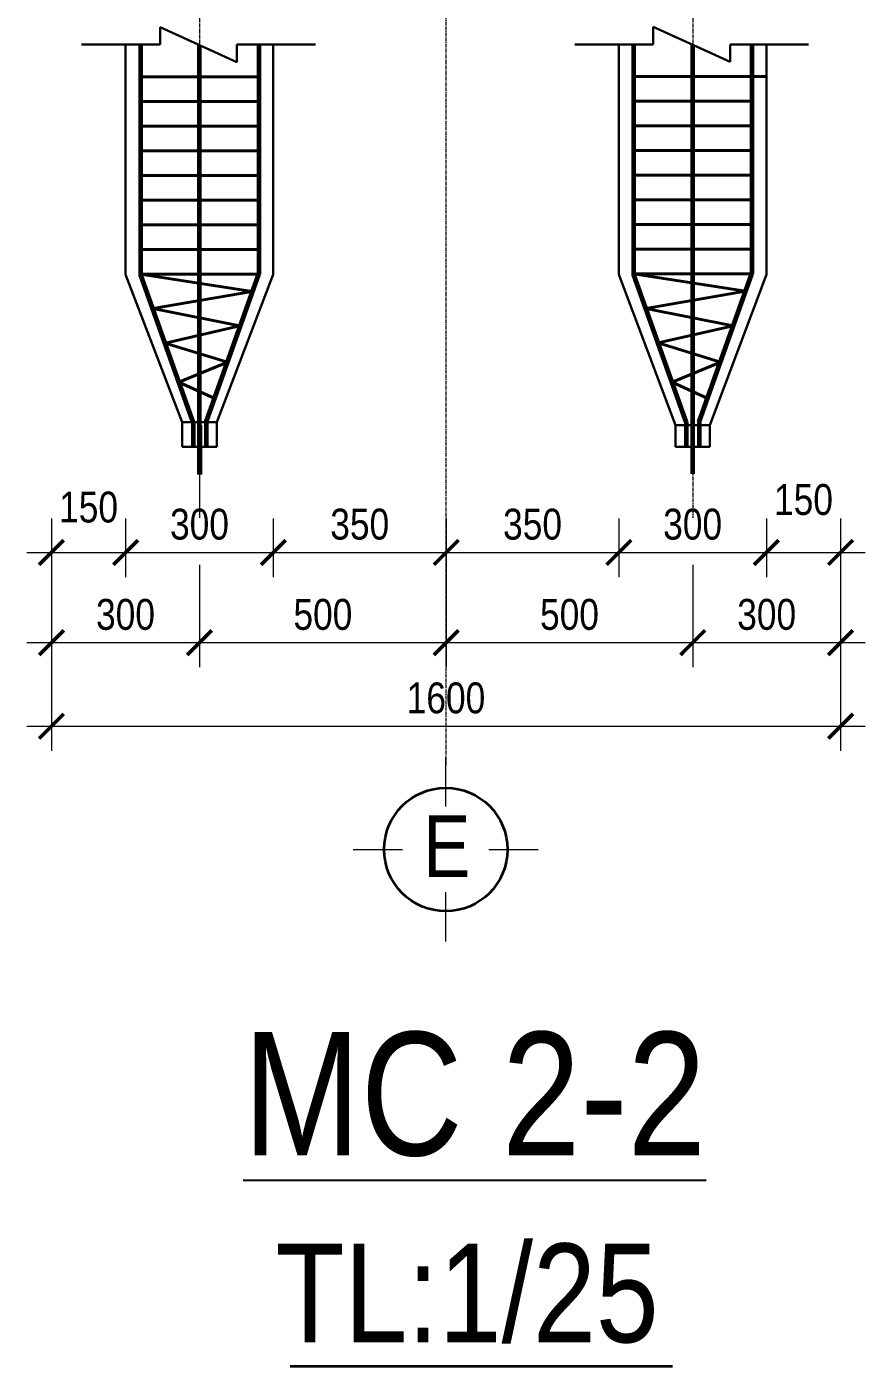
# Model space of a CAD drawing. Header units: inches. Extents: x -995865 to -814036, y 3430062 to 3602072.
# Drawn here: x -885395 to -883695, y 3456154 to 3458869 of the extents above; entities that cross this region are included whole.
import ezdxf
from ezdxf.enums import TextEntityAlignment as Align

# ---------------------------------------------------------------- set-up
doc = ezdxf.new("R2010")
doc.units = ezdxf.units.IN
doc.header["$LTSCALE"] = 2.8
doc.header["$MEASUREMENT"] = 0
doc.linetypes.add('CENTERX2', pattern=[4, 2.5, -0.5, 0.5, -0.5])
doc.linetypes.add('DASHEDX2', pattern=[1.5, 1, -0.5])
for name, color, linetype, lineweight in [('5.TRUC', 1, 'CENTERX2', 13), ('NET BAO', 4, 'Continuous', 30), ('TextThep', 7, 'Continuous', 0), ('THEP DAI', 5, 'Continuous', 40), ('THEP DOC', 2, 'Continuous', 60)]:
    doc.layers.add(name, color=color, linetype=linetype, lineweight=lineweight)
doc.layers.add('NETDUTDUT', color=3, linetype='DASHEDX2')
doc.layers.add('text', color=3, linetype='Continuous')
doc.styles.add('Helve-Condense', font='VHELVCN0.TTF')
doc.styles.add('Text.Helve-condense', font='VHELVCN0.TTF')
doc.dimstyles.new('TL25', dxfattribs={"dimscale": 25, "dimtxt": 2.5, "dimasz": 2, "dimexe": 2, "dimexo": 1, "dimgap": 1, "dimtad": 1, "dimdec": 0, "dimzin": 0, "dimdsep": 46, "dimtxsty": 'Helve-Condense', "dimblk": 'ARCHTICK', "dimcen": 2, "dimdle": 2, "dimclrd": 4, "dimclre": 4, "dimclrt": 4, "dimadec": 0, "dimazin": 0, "dimtfac": 0.004, "dimtdec": 0, "dimtmove": 2, "dimatfit": 3, "dimfxl": 1, "dimtolj": 1, "dimtzin": 0, "dimlwd": 9, "dimlwe": 13, "dimarcsym": 1})

# ---------------------------------------------------------------- blocks, each defined once
blk = doc.blocks.new('_ArchTick')
at = {"color": 0, "linetype": 'ByBlock', "const_width": 0.15}
blk.add_lwpolyline([(-0.5, -0.5), (0.5, 0.5)], dxfattribs=at)
blk = doc.blocks.new('*D1109')
at = {"layer": 'DEFPOINTS', "color": 0}
for p in [(-885345.5, 3457897.4), (-885195, 3457897.4), (-885195, 3457803.7)]:
    blk.add_point(p, dxfattribs=at)
at = {"layer": 'NETDUTDUT', "color": 4, "linetype": 'Continuous', "lineweight": 13}
for p, q in [((-885345.5, 3457872.4), (-885345.5, 3457753.7)), ((-885195, 3457872.4), (-885195, 3457753.7))]:
    blk.add_line(p, q, dxfattribs=at)
at = {"layer": 'NETDUTDUT', "color": 4, "linetype": 'Continuous', "lineweight": 9}
blk.add_line((-885395.5, 3457803.7), (-885145, 3457803.7), dxfattribs=at)
at = {"layer": 'NETDUTDUT', "color": 4, "lineweight": 9, "xscale": 50, "yscale": 50, "zscale": 50, "rotation": 180}
blk.add_blockref('_ArchTick', (-885345.5, 3457803.7), dxfattribs=at)
at = {"layer": 'NETDUTDUT', "color": 4, "lineweight": 9, "xscale": 50, "yscale": 50, "zscale": 50}
blk.add_blockref('_ArchTick', (-885195, 3457803.7), dxfattribs=at)
at = {"layer": 'NETDUTDUT', "color": 4, "insert": (-885270.2, 3457895.4), "char_height": 62.5, "attachment_point": 5, "style": 'Helve-Condense'}
blk.add_mtext('\\A1;150', dxfattribs=at)
blk = doc.blocks.new('*D1112')
at = {"layer": 'DEFPOINTS', "color": 0}
for p in [(-884895.7, 3457897.4), (-884545, 3457897.4), (-884545, 3457803.7)]:
    blk.add_point(p, dxfattribs=at)
at = {"layer": 'NETDUTDUT', "color": 4, "linetype": 'Continuous', "lineweight": 13}
for p, q in [((-884895.7, 3457872.4), (-884895.7, 3457753.7)), ((-884545, 3457872.4), (-884545, 3457753.7))]:
    blk.add_line(p, q, dxfattribs=at)
at = {"layer": 'NETDUTDUT', "color": 4, "linetype": 'Continuous', "lineweight": 9}
blk.add_line((-884945.7, 3457803.7), (-884495, 3457803.7), dxfattribs=at)
at = {"layer": 'NETDUTDUT', "color": 4, "lineweight": 9, "xscale": 50, "yscale": 50, "zscale": 50, "rotation": 180}
blk.add_blockref('_ArchTick', (-884895.7, 3457803.7), dxfattribs=at)
at = {"layer": 'NETDUTDUT', "color": 4, "lineweight": 9, "xscale": 50, "yscale": 50, "zscale": 50}
blk.add_blockref('_ArchTick', (-884545, 3457803.7), dxfattribs=at)
at = {"layer": 'NETDUTDUT', "color": 4, "insert": (-884720.4, 3457860.7), "char_height": 62.5, "attachment_point": 5, "style": 'Helve-Condense'}
blk.add_mtext('\\A1;350', dxfattribs=at)
blk = doc.blocks.new('*D1113')
at = {"layer": 'DEFPOINTS', "color": 0}
for p in [(-884545, 3457897.4), (-884195, 3457897.4), (-884195, 3457803.7)]:
    blk.add_point(p, dxfattribs=at)
at = {"layer": 'NETDUTDUT', "color": 4, "linetype": 'Continuous', "lineweight": 13}
for p, q in [((-884545, 3457872.4), (-884545, 3457753.7)), ((-884195, 3457872.4), (-884195, 3457753.7))]:
    blk.add_line(p, q, dxfattribs=at)
at = {"layer": 'NETDUTDUT', "color": 4, "linetype": 'Continuous', "lineweight": 9}
blk.add_line((-884595, 3457803.7), (-884145, 3457803.7), dxfattribs=at)
at = {"layer": 'NETDUTDUT', "color": 4, "lineweight": 9, "xscale": 50, "yscale": 50, "zscale": 50, "rotation": 180}
blk.add_blockref('_ArchTick', (-884545, 3457803.7), dxfattribs=at)
at = {"layer": 'NETDUTDUT', "color": 4, "lineweight": 9, "xscale": 50, "yscale": 50, "zscale": 50}
blk.add_blockref('_ArchTick', (-884195, 3457803.7), dxfattribs=at)
at = {"layer": 'NETDUTDUT', "color": 4, "insert": (-884370, 3457860.7), "char_height": 62.5, "attachment_point": 5, "style": 'Helve-Condense'}
blk.add_mtext('\\A1;350', dxfattribs=at)
blk = doc.blocks.new('*D1116')
at = {"layer": 'DEFPOINTS', "color": 0}
for p in [(-883895.8, 3457897.4), (-883745.5, 3457897.4), (-883745.5, 3457803.7)]:
    blk.add_point(p, dxfattribs=at)
at = {"layer": 'NETDUTDUT', "color": 4, "linetype": 'Continuous', "lineweight": 13}
for p, q in [((-883895.8, 3457872.4), (-883895.8, 3457753.7)), ((-883745.5, 3457872.4), (-883745.5, 3457753.7))]:
    blk.add_line(p, q, dxfattribs=at)
at = {"layer": 'NETDUTDUT', "color": 4, "linetype": 'Continuous', "lineweight": 9}
blk.add_line((-883945.8, 3457803.7), (-883695.5, 3457803.7), dxfattribs=at)
at = {"layer": 'NETDUTDUT', "color": 4, "lineweight": 9, "xscale": 50, "yscale": 50, "zscale": 50, "rotation": 180}
blk.add_blockref('_ArchTick', (-883895.8, 3457803.7), dxfattribs=at)
at = {"layer": 'NETDUTDUT', "color": 4, "lineweight": 9, "xscale": 50, "yscale": 50, "zscale": 50}
blk.add_blockref('_ArchTick', (-883745.5, 3457803.7), dxfattribs=at)
at = {"layer": 'NETDUTDUT', "color": 4, "insert": (-883820.6, 3457910.6), "char_height": 62.5, "attachment_point": 5, "style": 'Helve-Condense'}
blk.add_mtext('\\A1;150', dxfattribs=at)
blk = doc.blocks.new('*D1117')
at = {"layer": 'DEFPOINTS', "color": 0}
for p in [(-885195, 3457872.4), (-884895.7, 3457872.4), (-884895.7, 3457803.7)]:
    blk.add_point(p, dxfattribs=at)
at = {"layer": 'NETDUTDUT', "color": 4, "linetype": 'Continuous', "lineweight": 13}
for p, q in [((-885195, 3457847.4), (-885195, 3457753.7)), ((-884895.7, 3457847.4), (-884895.7, 3457753.7))]:
    blk.add_line(p, q, dxfattribs=at)
at = {"layer": 'NETDUTDUT', "color": 4, "linetype": 'Continuous', "lineweight": 9}
blk.add_line((-885245, 3457803.7), (-884845.7, 3457803.7), dxfattribs=at)
at = {"layer": 'NETDUTDUT', "color": 4, "lineweight": 9, "xscale": 50, "yscale": 50, "zscale": 50, "rotation": 180}
blk.add_blockref('_ArchTick', (-885195, 3457803.7), dxfattribs=at)
at = {"layer": 'NETDUTDUT', "color": 4, "lineweight": 9, "xscale": 50, "yscale": 50, "zscale": 50}
blk.add_blockref('_ArchTick', (-884895.7, 3457803.7), dxfattribs=at)
at = {"layer": 'NETDUTDUT', "color": 4, "insert": (-885045.3, 3457860.7), "char_height": 62.5, "attachment_point": 5, "style": 'Helve-Condense'}
blk.add_mtext('\\A1;300', dxfattribs=at)
blk = doc.blocks.new('*D1118')
at = {"layer": 'DEFPOINTS', "color": 0}
for p in [(-884195, 3457872.4), (-883895.8, 3457872.4), (-883895.8, 3457803.7)]:
    blk.add_point(p, dxfattribs=at)
at = {"layer": 'NETDUTDUT', "color": 4, "linetype": 'Continuous', "lineweight": 13}
for p, q in [((-884195, 3457847.4), (-884195, 3457753.7)), ((-883895.8, 3457847.4), (-883895.8, 3457753.7))]:
    blk.add_line(p, q, dxfattribs=at)
at = {"layer": 'NETDUTDUT', "color": 4, "linetype": 'Continuous', "lineweight": 9}
blk.add_line((-884245, 3457803.7), (-883845.8, 3457803.7), dxfattribs=at)
at = {"layer": 'NETDUTDUT', "color": 4, "lineweight": 9, "xscale": 50, "yscale": 50, "zscale": 50, "rotation": 180}
blk.add_blockref('_ArchTick', (-884195, 3457803.7), dxfattribs=at)
at = {"layer": 'NETDUTDUT', "color": 4, "lineweight": 9, "xscale": 50, "yscale": 50, "zscale": 50}
blk.add_blockref('_ArchTick', (-883895.8, 3457803.7), dxfattribs=at)
at = {"layer": 'NETDUTDUT', "color": 4, "insert": (-884045.4, 3457860.7), "char_height": 62.5, "attachment_point": 5, "style": 'Helve-Condense'}
blk.add_mtext('\\A1;300', dxfattribs=at)
blk = doc.blocks.new('*D1119')
at = {"layer": 'DEFPOINTS', "color": 0}
for p in [(-885345.5, 3457872.4), (-885045.1, 3457803.7), (-885045.1, 3457620.9)]:
    blk.add_point(p, dxfattribs=at)
at = {"layer": 'NETDUTDUT', "color": 4, "linetype": 'Continuous', "lineweight": 13}
for p, q in [((-885345.5, 3457847.4), (-885345.5, 3457570.9)), ((-885045.1, 3457778.7), (-885045.1, 3457570.9))]:
    blk.add_line(p, q, dxfattribs=at)
at = {"layer": 'NETDUTDUT', "color": 4, "linetype": 'Continuous', "lineweight": 9}
blk.add_line((-885395.5, 3457620.9), (-884995.1, 3457620.9), dxfattribs=at)
at = {"layer": 'NETDUTDUT', "color": 4, "lineweight": 9, "xscale": 50, "yscale": 50, "zscale": 50, "rotation": 180}
blk.add_blockref('_ArchTick', (-885345.5, 3457620.9), dxfattribs=at)
at = {"layer": 'NETDUTDUT', "color": 4, "lineweight": 9, "xscale": 50, "yscale": 50, "zscale": 50}
blk.add_blockref('_ArchTick', (-885045.1, 3457620.9), dxfattribs=at)
at = {"layer": 'NETDUTDUT', "color": 4, "insert": (-885195.3, 3457677.8), "char_height": 62.5, "attachment_point": 5, "style": 'Helve-Condense'}
blk.add_mtext('\\A1;300', dxfattribs=at)
blk = doc.blocks.new('*D1120')
at = {"layer": 'DEFPOINTS', "color": 0}
for p in [(-885045.1, 3457803.7), (-884545, 3457803.7), (-884545, 3457620.9)]:
    blk.add_point(p, dxfattribs=at)
at = {"layer": 'NETDUTDUT', "color": 4, "linetype": 'Continuous', "lineweight": 13}
for p, q in [((-885045.1, 3457778.7), (-885045.1, 3457570.9)), ((-884545, 3457778.7), (-884545, 3457570.9))]:
    blk.add_line(p, q, dxfattribs=at)
at = {"layer": 'NETDUTDUT', "color": 4, "linetype": 'Continuous', "lineweight": 9}
blk.add_line((-885095.1, 3457620.9), (-884495, 3457620.9), dxfattribs=at)
at = {"layer": 'NETDUTDUT', "color": 4, "lineweight": 9, "xscale": 50, "yscale": 50, "zscale": 50, "rotation": 180}
blk.add_blockref('_ArchTick', (-885045.1, 3457620.9), dxfattribs=at)
at = {"layer": 'NETDUTDUT', "color": 4, "lineweight": 9, "xscale": 50, "yscale": 50, "zscale": 50}
blk.add_blockref('_ArchTick', (-884545, 3457620.9), dxfattribs=at)
at = {"layer": 'NETDUTDUT', "color": 4, "insert": (-884795.1, 3457677.8), "char_height": 62.5, "attachment_point": 5, "style": 'Helve-Condense'}
blk.add_mtext('\\A1;500', dxfattribs=at)
blk = doc.blocks.new('*D1121')
at = {"layer": 'DEFPOINTS', "color": 0}
for p in [(-884545, 3457803.7), (-884045.2, 3457803.7), (-884045.2, 3457620.9)]:
    blk.add_point(p, dxfattribs=at)
at = {"layer": 'NETDUTDUT', "color": 4, "linetype": 'Continuous', "lineweight": 13}
for p, q in [((-884545, 3457778.7), (-884545, 3457570.9)), ((-884045.2, 3457778.7), (-884045.2, 3457570.9))]:
    blk.add_line(p, q, dxfattribs=at)
at = {"layer": 'NETDUTDUT', "color": 4, "linetype": 'Continuous', "lineweight": 9}
blk.add_line((-884595, 3457620.9), (-883995.2, 3457620.9), dxfattribs=at)
at = {"layer": 'NETDUTDUT', "color": 4, "lineweight": 9, "xscale": 50, "yscale": 50, "zscale": 50, "rotation": 180}
blk.add_blockref('_ArchTick', (-884545, 3457620.9), dxfattribs=at)
at = {"layer": 'NETDUTDUT', "color": 4, "lineweight": 9, "xscale": 50, "yscale": 50, "zscale": 50}
blk.add_blockref('_ArchTick', (-884045.2, 3457620.9), dxfattribs=at)
at = {"layer": 'NETDUTDUT', "color": 4, "insert": (-884295.1, 3457677.8), "char_height": 62.5, "attachment_point": 5, "style": 'Helve-Condense'}
blk.add_mtext('\\A1;500', dxfattribs=at)
blk = doc.blocks.new('*D1122')
at = {"layer": 'DEFPOINTS', "color": 0}
for p in [(-883745.5, 3457872.4), (-884045.2, 3457803.7), (-883745.5, 3457620.9)]:
    blk.add_point(p, dxfattribs=at)
at = {"layer": 'NETDUTDUT', "color": 4, "linetype": 'Continuous', "lineweight": 13}
for p, q in [((-883745.5, 3457847.4), (-883745.5, 3457570.9)), ((-884045.2, 3457778.7), (-884045.2, 3457570.9))]:
    blk.add_line(p, q, dxfattribs=at)
at = {"layer": 'NETDUTDUT', "color": 4, "linetype": 'Continuous', "lineweight": 9}
blk.add_line((-884095.2, 3457620.9), (-883695.5, 3457620.9), dxfattribs=at)
at = {"layer": 'NETDUTDUT', "color": 4, "lineweight": 9, "xscale": 50, "yscale": 50, "zscale": 50, "rotation": 180}
blk.add_blockref('_ArchTick', (-884045.2, 3457620.9), dxfattribs=at)
at = {"layer": 'NETDUTDUT', "color": 4, "lineweight": 9, "xscale": 50, "yscale": 50, "zscale": 50}
blk.add_blockref('_ArchTick', (-883745.5, 3457620.9), dxfattribs=at)
at = {"layer": 'NETDUTDUT', "color": 4, "insert": (-883895.3, 3457677.8), "char_height": 62.5, "attachment_point": 5, "style": 'Helve-Condense'}
blk.add_mtext('\\A1;300', dxfattribs=at)
blk = doc.blocks.new('*D1123')
at = {"layer": 'DEFPOINTS', "color": 0}
for p in [(-885345.5, 3457603.6), (-883745.5, 3457603.6), (-883745.5, 3457451.5)]:
    blk.add_point(p, dxfattribs=at)
at = {"layer": 'NETDUTDUT', "color": 4, "linetype": 'Continuous', "lineweight": 13}
for p, q in [((-885345.5, 3457578.6), (-885345.5, 3457401.5)), ((-883745.5, 3457578.6), (-883745.5, 3457401.5))]:
    blk.add_line(p, q, dxfattribs=at)
at = {"layer": 'NETDUTDUT', "color": 4, "linetype": 'Continuous', "lineweight": 9}
blk.add_line((-885395.5, 3457451.5), (-883695.5, 3457451.5), dxfattribs=at)
at = {"layer": 'NETDUTDUT', "color": 4, "lineweight": 9, "xscale": 50, "yscale": 50, "zscale": 50, "rotation": 180}
blk.add_blockref('_ArchTick', (-885345.5, 3457451.5), dxfattribs=at)
at = {"layer": 'NETDUTDUT', "color": 4, "lineweight": 9, "xscale": 50, "yscale": 50, "zscale": 50}
blk.add_blockref('_ArchTick', (-883745.5, 3457451.5), dxfattribs=at)
at = {"layer": 'NETDUTDUT', "color": 4, "insert": (-884545.5, 3457508.5), "char_height": 62.5, "attachment_point": 5, "style": 'Helve-Condense'}
blk.add_mtext('\\A1;1600', dxfattribs=at)

msp = doc.modelspace()

# ---------------------------------------------------------------- linework, layer by layer
at = {"layer": '5.TRUC'}
for p, q in [((-884545, 3457372.2), (-884545.8, 3461119.1)), ((-885045.1, 3459424.4), (-885045.1, 3457873.9)), ((-884045.2, 3459424.4), (-884045.2, 3457873.9)), ((-885045.1, 3458832.3), (-885045.1, 3457873.9))]:
    msp.add_line(p, q, dxfattribs=at)
at = {"layer": 'NET BAO'}
for p, q in [((-885125.3, 3458833.3), (-885125.3, 3458868.8)), ((-885125.3, 3458868.8), (-884969.4, 3458797.8)), ((-884125.3, 3458833.6), (-884125.3, 3458869.1)), ((-884125.3, 3458869.1), (-883969.4, 3458798.2)), ((-885284.4, 3458833.3), (-885125.3, 3458833.3)), ((-885195, 3458833.3), (-885195, 3458367)), ((-884969.4, 3458833.3), (-884969.4, 3458797.8)), ((-884810.3, 3458833.3), (-884969.4, 3458833.3)), ((-884895.7, 3458833.3), (-884895.7, 3458367)), ((-884284.4, 3458833.6), (-884125.3, 3458833.6)), ((-884195, 3458833.3), (-884195, 3458367)), ((-883969.4, 3458833.6), (-883969.4, 3458798.2)), ((-883810.3, 3458833.6), (-883969.4, 3458833.6)), ((-883895.8, 3458833.3), (-883895.8, 3458367)), ((-885195, 3458367), (-885080.1, 3458068)), ((-885010.1, 3458068), (-884895.7, 3458367)), ((-884195, 3458367), (-884080.2, 3458061.5)), ((-884010.2, 3458061.5), (-883895.8, 3458367)), ((-885080.1, 3458018), (-885080.1, 3458068)), ((-885080.1, 3458068), (-885010.1, 3458068)), ((-885010.1, 3458068), (-885010.1, 3458018)), ((-884080.2, 3458018), (-884080.2, 3458061.5)), ((-884080.2, 3458061.5), (-884010.2, 3458061.5)), ((-884010.2, 3458061.5), (-884010.2, 3458018)), ((-885010.1, 3458018), (-885080.1, 3458018)), ((-884080.2, 3458018), (-884010.2, 3458018))]:
    msp.add_line(p, q, dxfattribs=at)
at = {"layer": 'text', "lineweight": 35}
msp.add_line((-884861.3, 3456154), (-884086.2, 3456154), dxfattribs=at)
at = {"layer": 'TextThep', "lineweight": 18}
for p, q in [((-884545.9, 3457289), (-884545.9, 3457389)), ((-884733.4, 3457201.5), (-884633.4, 3457201.5)), ((-884458.4, 3457201.5), (-884358.4, 3457201.5)), ((-884545.9, 3457015.1), (-884545.9, 3457115.1))]:
    msp.add_line(p, q, dxfattribs=at)
at = {"layer": 'TextThep', "lineweight": 35}
msp.add_circle((-884545.9, 3457201.5), 125, dxfattribs=at)
at = {"layer": 'THEP DAI'}
for p, q in [((-885165.2, 3458768), (-884925.1, 3458768)), ((-885165.2, 3458768), (-884925.1, 3458768)), ((-885165.2, 3458768), (-884925.1, 3458768)), ((-884165.2, 3458768.4), (-883925.1, 3458768.4)), ((-884165.2, 3458768.4), (-883925.1, 3458768.4)), ((-884165.2, 3458768.4), (-883925.1, 3458768.4)), ((-884145.2, 3458768.4), (-883895.2, 3458768.4)), ((-885165.2, 3458718), (-884925.1, 3458718)), ((-885165.2, 3458718), (-884925.1, 3458718)), ((-885165.2, 3458718), (-884925.1, 3458718)), ((-885165.2, 3458718), (-884925.1, 3458718)), ((-884165.2, 3458718.4), (-883925.1, 3458718.4)), ((-884165.2, 3458718.4), (-883925.1, 3458718.4)), ((-884165.2, 3458718.4), (-883925.1, 3458718.4)), ((-884165.2, 3458718.4), (-883925.1, 3458718.4)), ((-885165.2, 3458668), (-884925.1, 3458668)), ((-885165.2, 3458668), (-884925.1, 3458668)), ((-885165.2, 3458668), (-884925.1, 3458668)), ((-885165.2, 3458668), (-884925.1, 3458668)), ((-884165.2, 3458668.4), (-883925.1, 3458668.4)), ((-884165.2, 3458668.4), (-883925.1, 3458668.4)), ((-884165.2, 3458668.4), (-883925.1, 3458668.4)), ((-884165.2, 3458668.4), (-883925.1, 3458668.4)), ((-885165.2, 3458618), (-884925.1, 3458618)), ((-885165.2, 3458618), (-884925.1, 3458618)), ((-885165.2, 3458618), (-884925.1, 3458618)), ((-885165.2, 3458618), (-884925.1, 3458618)), ((-884165.2, 3458618.4), (-883925.1, 3458618.4)), ((-884165.2, 3458618.4), (-883925.1, 3458618.4)), ((-884165.2, 3458618.4), (-883925.1, 3458618.4)), ((-884165.2, 3458618.4), (-883925.1, 3458618.4)), ((-885165.2, 3458568), (-884925.1, 3458568)), ((-885165.2, 3458568), (-884925.1, 3458568)), ((-885165.2, 3458568), (-884925.1, 3458568)), ((-885165.2, 3458568), (-884925.1, 3458568)), ((-884165.2, 3458568.4), (-883925.1, 3458568.4)), ((-884165.2, 3458568.4), (-883925.1, 3458568.4)), ((-884165.2, 3458568.4), (-883925.1, 3458568.4)), ((-884165.2, 3458568.4), (-883925.1, 3458568.4)), ((-885165.2, 3458518), (-884925.1, 3458518)), ((-885165.2, 3458518), (-884925.1, 3458518)), ((-885165.2, 3458518), (-884925.1, 3458518)), ((-885165.2, 3458518), (-884925.1, 3458518)), ((-884165.2, 3458518.4), (-883925.1, 3458518.4)), ((-884165.2, 3458518.4), (-883925.1, 3458518.4)), ((-884165.2, 3458518.4), (-883925.1, 3458518.4)), ((-884165.2, 3458518.4), (-883925.1, 3458518.4)), ((-885165.2, 3458468), (-884925.1, 3458468)), ((-885165.2, 3458468), (-884925.1, 3458468)), ((-885165.2, 3458468), (-884925.1, 3458468)), ((-885165.2, 3458468), (-884925.1, 3458468)), ((-884165.2, 3458468.4), (-883925.1, 3458468.4)), ((-884165.2, 3458468.4), (-883925.1, 3458468.4)), ((-884165.2, 3458468.4), (-883925.1, 3458468.4)), ((-884165.2, 3458468.4), (-883925.1, 3458468.4)), ((-885165.2, 3458418), (-884925.1, 3458418)), ((-885165.2, 3458418), (-884925.1, 3458418)), ((-885165.2, 3458418), (-884925.1, 3458418)), ((-885165.2, 3458418), (-884925.1, 3458418)), ((-884165.2, 3458418.4), (-883925.1, 3458418.4)), ((-884165.2, 3458418.4), (-883925.1, 3458418.4)), ((-884165.2, 3458418.4), (-883925.1, 3458418.4)), ((-884165.2, 3458418.4), (-883925.1, 3458418.4)), ((-885165.2, 3458368), (-884938.2, 3458333)), ((-885165.2, 3458368), (-884925.1, 3458368)), ((-885165.2, 3458368), (-884925.1, 3458368)), ((-884165.2, 3458368.4), (-883938.2, 3458333.4)), ((-884165.2, 3458368.4), (-883925.1, 3458368.4)), ((-884165.2, 3458368.4), (-883925.1, 3458368.4)), ((-884938.2, 3458333), (-885140.2, 3458298)), ((-883938.2, 3458333.4), (-884140.2, 3458298.4)), ((-885140.2, 3458298), (-884963.4, 3458263)), ((-884140.2, 3458298.4), (-883963.4, 3458263.4)), ((-884963.4, 3458263), (-885115.2, 3458228)), ((-883963.4, 3458263.4), (-884115.2, 3458228.4)), ((-885115.2, 3458228), (-884988.8, 3458189.3)), ((-884115.2, 3458228.4), (-883988.8, 3458189.7)), ((-884988.8, 3458189.3), (-885087, 3458148.9)), ((-883988.8, 3458189.7), (-884087, 3458149.3)), ((-885087, 3458148.9), (-885014.3, 3458115.7)), ((-884087, 3458149.3), (-884014.3, 3458116))]:
    msp.add_line(p, q, dxfattribs=at)
at = {"layer": 'THEP DOC'}
for p, q in [((-885165.2, 3458833.3), (-885165.2, 3458368)), ((-885045.1, 3458061.5), (-885045.1, 3458832.3)), ((-884925.1, 3458833.3), (-884925.1, 3458368)), ((-884165.2, 3458833.6), (-884165.2, 3458368.4)), ((-884045.1, 3457963), (-884045.1, 3458832.6)), ((-883925.1, 3458833.6), (-883925.1, 3458368.4)), ((-885058.2, 3458068), (-885165.2, 3458368)), ((-885032.1, 3458068), (-884925.1, 3458368)), ((-884058.2, 3458068.4), (-884165.2, 3458368.4)), ((-884032.1, 3458068.4), (-883925.1, 3458368.4)), ((-885058.2, 3458068), (-885058.2, 3458018)), ((-885032.1, 3458068), (-885032.1, 3458018)), ((-884058.2, 3458068.4), (-884058.2, 3458018)), ((-884032.1, 3458068.4), (-884032.1, 3458018))]:
    msp.add_line(p, q, dxfattribs=at)
at = {"layer": 'THEP DOC', "lineweight": 70}
msp.add_line((-885045.1, 3458061.5), (-885045.1, 3457961.5), dxfattribs=at)

# ---------------------------------------------------------------- texts
at = {"layer": 'text', "color": 3, "style": 'Text.Helve-condense'}
msp.add_text('E', height=125, dxfattribs=at).set_placement((-884543.8, 3457208.1), align=Align.MIDDLE_CENTER)
at = {"layer": 'text', "style": 'Helve-Condense'}
msp.add_text('TL:1/25', height=200, dxfattribs=at).set_placement((-884891.2, 3456202.6))
at = {"layer": 'text', "insert": (-884956.9, 3456831.5), "char_height": 250, "width": 7049.483, "attachment_point": 1, "style": 'Text.Helve-condense'}
msp.add_mtext('{\\LMC 2-2}', dxfattribs=at)

# ---------------------------------------------------------------- dimensions: what is measured, and where the dimension line sits
at = {"layer": 'NETDUTDUT'}
dim = msp.add_linear_dim(base=(-883745.5, 3457803.7), p1=(-883895.8, 3457897.4), p2=(-883745.5, 3457897.4), dimstyle='TL25', dxfattribs=at)
dim.commit()
dim.dimension.update_dxf_attribs({"geometry": '*D1116', "text_midpoint": (-883820.6, 3457910.6), "dimtype": 160})
dim = msp.add_linear_dim(base=(-885195, 3457803.7), p1=(-885345.5, 3457897.4), p2=(-885195, 3457897.4), text='150', dimstyle='TL25', dxfattribs=at)
dim.commit()
dim.dimension.update_dxf_attribs({"geometry": '*D1109', "text_midpoint": (-885270.2, 3457895.4), "dimtype": 160})
for base, p1, p2, text, picture, middle in [((-884895.7, 3457803.7), (-885195, 3457872.4), (-884895.7, 3457872.4), '300', '*D1117', (-885045.3, 3457860.7)), ((-884545, 3457803.7), (-884895.7, 3457897.4), (-884545, 3457897.4), '350', '*D1112', (-884720.4, 3457860.7)), ((-883895.8, 3457803.7), (-884195, 3457872.4), (-883895.8, 3457872.4), '300', '*D1118', (-884045.4, 3457860.7))]:
    dim = msp.add_linear_dim(base=base, p1=p1, p2=p2, text=text, dimstyle='TL25', dxfattribs=at)
    dim.commit()
    dim.dimension.update_dxf_attribs({"geometry": picture, "text_midpoint": middle})
for base, p1, p2, picture, middle in [((-884195, 3457803.7), (-884545, 3457897.4), (-884195, 3457897.4), '*D1113', (-884370, 3457860.7)), ((-885045.1, 3457620.9), (-885345.5, 3457872.4), (-885045.1, 3457803.7), '*D1119', (-885195.3, 3457677.8)), ((-883745.5, 3457620.9), (-884045.2, 3457803.7), (-883745.5, 3457872.4), '*D1122', (-883895.3, 3457677.8)), ((-884545, 3457620.9), (-885045.1, 3457803.7), (-884545, 3457803.7), '*D1120', (-884795.1, 3457677.8)), ((-884045.2, 3457620.9), (-884545, 3457803.7), (-884045.2, 3457803.7), '*D1121', (-884295.1, 3457677.8)), ((-883745.5, 3457451.5), (-885345.5, 3457603.6), (-883745.5, 3457603.6), '*D1123', (-884545.5, 3457508.5))]:
    dim = msp.add_linear_dim(base=base, p1=p1, p2=p2, dimstyle='TL25', dxfattribs=at)
    dim.commit()
    dim.dimension.update_dxf_attribs({"geometry": picture, "text_midpoint": middle})

doc.saveas('drawing.dxf')
